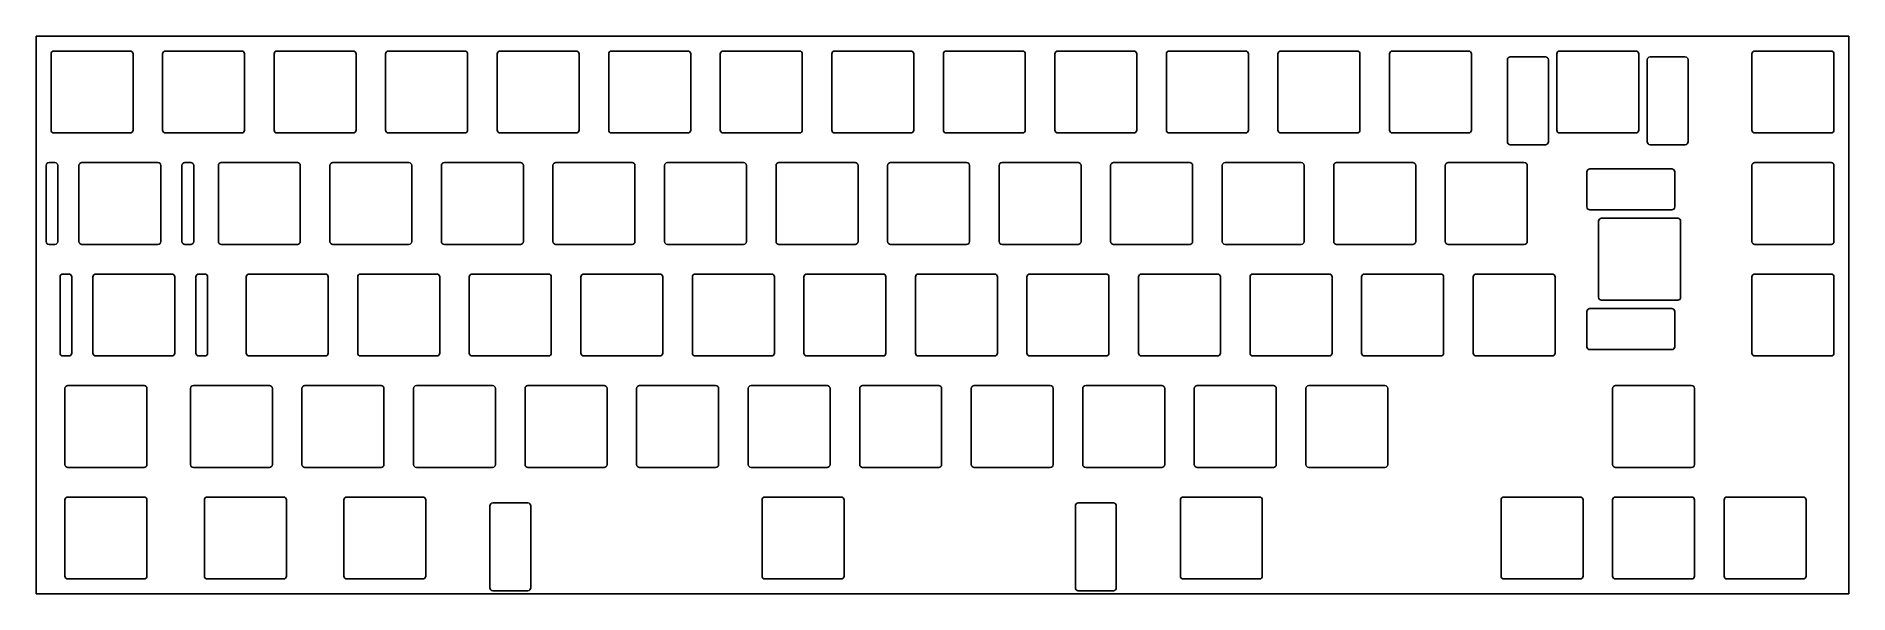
# Model space of a CAD drawing. Header units: millimetres. Extents: x 0 to 310, y -95 to 0.
import ezdxf

# ---------------------------------------------------------------- set-up
doc = ezdxf.new("R2010")
doc.units = ezdxf.units.MM

msp = doc.modelspace()

# ---------------------------------------------------------------- linework, layer by layer
for p, q in [((0, 0), (309.5625, 0)), ((0, 0), (0, -95.25)), ((309.5625, 0), (309.5625, -95.25)), ((2.525, -3.025), (2.525, -16.025)), ((3.025, -2.525), (16.025, -2.525)), ((16.525, -3.025), (16.525, -16.025)), ((21.575, -3.025), (21.575, -16.025)), ((22.075, -2.525), (35.075, -2.525)), ((35.575, -3.025), (35.575, -16.025)), ((40.625, -3.025), (40.625, -16.025)), ((41.125, -2.525), (54.125, -2.525)), ((54.625, -3.025), (54.625, -16.025)), ((59.675, -3.025), (59.675, -16.025)), ((60.175, -2.525), (73.175, -2.525)), ((73.675, -3.025), (73.675, -16.025)), ((78.725, -3.025), (78.725, -16.025)), ((79.225, -2.525), (92.225, -2.525)), ((92.725, -3.025), (92.725, -16.025)), ((97.775, -3.025), (97.775, -16.025)), ((98.275, -2.525), (111.275, -2.525)), ((111.775, -3.025), (111.775, -16.025)), ((116.825, -3.025), (116.825, -16.025)), ((117.325, -2.525), (130.325, -2.525)), ((130.825, -3.025), (130.825, -16.025)), ((135.875, -3.025), (135.875, -16.025)), ((136.375, -2.525), (149.375, -2.525)), ((149.875, -3.025), (149.875, -16.025)), ((154.925, -3.025), (154.925, -16.025)), ((155.425, -2.525), (168.425, -2.525)), ((168.925, -3.025), (168.925, -16.025)), ((173.975, -3.025), (173.975, -16.025)), ((174.475, -2.525), (187.475, -2.525)), ((187.975, -3.025), (187.975, -16.025)), ((193.025, -3.025), (193.025, -16.025)), ((193.525, -2.525), (206.525, -2.525)), ((207.025, -3.025), (207.025, -16.025)), ((212.075, -3.025), (212.075, -16.025)), ((212.575, -2.525), (225.575, -2.525)), ((226.075, -3.025), (226.075, -16.025)), ((231.125, -3.025), (231.125, -16.025)), ((231.625, -2.525), (244.625, -2.525)), ((245.125, -3.025), (245.125, -16.025)), ((259.7, -3.025), (259.7, -16.025)), ((260.2, -2.525), (273.2, -2.525)), ((273.7, -3.025), (273.7, -16.025)), ((293.0375, -3.025), (293.0375, -16.025)), ((293.5375, -2.525), (306.5375, -2.525)), ((307.0375, -3.025), (307.0375, -16.025)), ((251.262, -4.025), (251.262, -18.025)), ((251.762, -3.525), (257.762, -3.525)), ((258.262, -4.025), (258.262, -18.025)), ((275.138, -4.025), (275.138, -18.025)), ((275.638, -3.525), (281.638, -3.525)), ((282.138, -4.025), (282.138, -18.025)), ((3.025, -16.525), (16.025, -16.525)), ((22.075, -16.525), (35.075, -16.525)), ((41.125, -16.525), (54.125, -16.525)), ((60.175, -16.525), (73.175, -16.525)), ((79.225, -16.525), (92.225, -16.525)), ((98.275, -16.525), (111.275, -16.525)), ((117.325, -16.525), (130.325, -16.525)), ((136.375, -16.525), (149.375, -16.525)), ((155.425, -16.525), (168.425, -16.525)), ((174.475, -16.525), (187.475, -16.525)), ((193.525, -16.525), (206.525, -16.525)), ((212.575, -16.525), (225.575, -16.525)), ((231.625, -16.525), (244.625, -16.525)), ((251.762, -18.525), (257.762, -18.525)), ((260.2, -16.525), (273.2, -16.525)), ((275.638, -18.525), (281.638, -18.525)), ((293.5375, -16.525), (306.5375, -16.525)), ((2.1875, -21.575), (3.1875, -21.575)), ((7.7875, -21.575), (20.7875, -21.575)), ((25.3875, -21.575), (26.3875, -21.575)), ((31.6, -21.575), (44.6, -21.575)), ((50.65, -21.575), (63.65, -21.575)), ((69.7, -21.575), (82.7, -21.575)), ((88.75, -21.575), (101.75, -21.575)), ((107.8, -21.575), (120.8, -21.575)), ((126.85, -21.575), (139.85, -21.575)), ((145.9, -21.575), (158.9, -21.575)), ((164.95, -21.575), (177.95, -21.575)), ((184, -21.575), (197, -21.575)), ((203.05, -21.575), (216.05, -21.575)), ((222.1, -21.575), (235.1, -21.575)), ((241.15, -21.575), (254.15, -21.575)), ((293.5375, -21.575), (306.5375, -21.575)), ((1.6875, -22.075), (1.6875, -35.075)), ((3.6875, -22.075), (3.6875, -35.075)), ((7.2875, -22.075), (7.2875, -35.075)), ((21.2875, -22.075), (21.2875, -35.075)), ((24.8875, -22.075), (24.8875, -35.075)), ((26.8875, -22.075), (26.8875, -35.075)), ((31.1, -22.075), (31.1, -35.075)), ((45.1, -22.075), (45.1, -35.075)), ((50.15, -22.075), (50.15, -35.075)), ((64.15, -22.075), (64.15, -35.075)), ((69.2, -22.075), (69.2, -35.075)), ((83.2, -22.075), (83.2, -35.075)), ((88.25, -22.075), (88.25, -35.075)), ((102.25, -22.075), (102.25, -35.075)), ((107.3, -22.075), (107.3, -35.075)), ((121.3, -22.075), (121.3, -35.075)), ((126.35, -22.075), (126.35, -35.075)), ((140.35, -22.075), (140.35, -35.075)), ((145.4, -22.075), (145.4, -35.075)), ((159.4, -22.075), (159.4, -35.075)), ((164.45, -22.075), (164.45, -35.075)), ((178.45, -22.075), (178.45, -35.075)), ((183.5, -22.075), (183.5, -35.075)), ((197.5, -22.075), (197.5, -35.075)), ((202.55, -22.075), (202.55, -35.075)), ((216.55, -22.075), (216.55, -35.075)), ((221.6, -22.075), (221.6, -35.075)), ((235.6, -22.075), (235.6, -35.075)), ((240.65, -22.075), (240.65, -35.075)), ((254.65, -22.075), (254.65, -35.075)), ((264.84375, -23.162), (264.84375, -29.162)), ((279.34375, -22.662), (265.34375, -22.662)), ((279.84375, -23.162), (279.84375, -29.162)), ((293.0375, -22.075), (293.0375, -35.075)), ((307.0375, -22.075), (307.0375, -35.075)), ((279.34375, -29.662), (265.34375, -29.662)), ((266.84375, -31.6), (266.84375, -44.6)), ((280.34375, -31.1), (267.34375, -31.1)), ((280.84375, -31.6), (280.84375, -44.6)), ((2.1875, -35.575), (3.1875, -35.575)), ((7.7875, -35.575), (20.7875, -35.575)), ((25.3875, -35.575), (26.3875, -35.575)), ((31.6, -35.575), (44.6, -35.575)), ((50.65, -35.575), (63.65, -35.575)), ((69.7, -35.575), (82.7, -35.575)), ((88.75, -35.575), (101.75, -35.575)), ((107.8, -35.575), (120.8, -35.575)), ((126.85, -35.575), (139.85, -35.575)), ((145.9, -35.575), (158.9, -35.575)), ((164.95, -35.575), (177.95, -35.575)), ((184, -35.575), (197, -35.575)), ((203.05, -35.575), (216.05, -35.575)), ((222.1, -35.575), (235.1, -35.575)), ((241.15, -35.575), (254.15, -35.575)), ((293.5375, -35.575), (306.5375, -35.575)), ((4.06875, -41.125), (4.06875, -54.125)), ((4.56875, -40.625), (5.56875, -40.625)), ((6.06875, -41.125), (6.06875, -54.125)), ((9.66875, -41.125), (9.66875, -54.125)), ((10.16875, -40.625), (23.16875, -40.625)), ((23.66875, -41.125), (23.66875, -54.125)), ((27.26875, -41.125), (27.26875, -54.125)), ((27.76875, -40.625), (28.76875, -40.625)), ((29.26875, -41.125), (29.26875, -54.125)), ((35.8625, -41.125), (35.8625, -54.125)), ((36.3625, -40.625), (49.3625, -40.625)), ((49.8625, -41.125), (49.8625, -54.125)), ((54.9125, -41.125), (54.9125, -54.125)), ((55.4125, -40.625), (68.4125, -40.625)), ((68.9125, -41.125), (68.9125, -54.125)), ((73.9625, -41.125), (73.9625, -54.125)), ((74.4625, -40.625), (87.4625, -40.625)), ((87.9625, -41.125), (87.9625, -54.125)), ((93.0125, -41.125), (93.0125, -54.125)), ((93.5125, -40.625), (106.5125, -40.625)), ((107.0125, -41.125), (107.0125, -54.125)), ((112.0625, -41.125), (112.0625, -54.125)), ((112.5625, -40.625), (125.5625, -40.625)), ((126.0625, -41.125), (126.0625, -54.125)), ((131.1125, -41.125), (131.1125, -54.125)), ((131.6125, -40.625), (144.6125, -40.625)), ((145.1125, -41.125), (145.1125, -54.125)), ((150.1625, -41.125), (150.1625, -54.125)), ((150.6625, -40.625), (163.6625, -40.625)), ((164.1625, -41.125), (164.1625, -54.125)), ((169.2125, -41.125), (169.2125, -54.125)), ((169.7125, -40.625), (182.7125, -40.625)), ((183.2125, -41.125), (183.2125, -54.125)), ((188.2625, -41.125), (188.2625, -54.125)), ((188.7625, -40.625), (201.7625, -40.625)), ((202.2625, -41.125), (202.2625, -54.125)), ((207.3125, -41.125), (207.3125, -54.125)), ((207.8125, -40.625), (220.8125, -40.625)), ((221.3125, -41.125), (221.3125, -54.125)), ((226.3625, -41.125), (226.3625, -54.125)), ((226.8625, -40.625), (239.8625, -40.625)), ((240.3625, -41.125), (240.3625, -54.125)), ((245.4125, -41.125), (245.4125, -54.125)), ((245.9125, -40.625), (258.9125, -40.625)), ((259.4125, -41.125), (259.4125, -54.125)), ((293.0375, -41.125), (293.0375, -54.125)), ((293.5375, -40.625), (306.5375, -40.625)), ((307.0375, -41.125), (307.0375, -54.125)), ((280.34375, -45.1), (267.34375, -45.1)), ((264.84375, -47.038), (264.84375, -53.038)), ((279.34375, -46.538), (265.34375, -46.538)), ((279.84375, -47.038), (279.84375, -53.038)), ((4.56875, -54.625), (5.56875, -54.625)), ((10.16875, -54.625), (23.16875, -54.625)), ((27.76875, -54.625), (28.76875, -54.625)), ((36.3625, -54.625), (49.3625, -54.625)), ((55.4125, -54.625), (68.4125, -54.625)), ((74.4625, -54.625), (87.4625, -54.625)), ((93.5125, -54.625), (106.5125, -54.625)), ((112.5625, -54.625), (125.5625, -54.625)), ((131.6125, -54.625), (144.6125, -54.625)), ((150.6625, -54.625), (163.6625, -54.625)), ((169.7125, -54.625), (182.7125, -54.625)), ((188.7625, -54.625), (201.7625, -54.625)), ((207.8125, -54.625), (220.8125, -54.625)), ((226.8625, -54.625), (239.8625, -54.625)), ((245.9125, -54.625), (258.9125, -54.625)), ((279.34375, -53.538), (265.34375, -53.538)), ((293.5375, -54.625), (306.5375, -54.625)), ((4.90625, -60.175), (4.90625, -73.175)), ((5.40625, -59.675), (18.40625, -59.675)), ((18.90625, -60.175), (18.90625, -73.175)), ((26.3375, -60.175), (26.3375, -73.175)), ((26.8375, -59.675), (39.8375, -59.675)), ((40.3375, -60.175), (40.3375, -73.175)), ((45.3875, -60.175), (45.3875, -73.175)), ((45.8875, -59.675), (58.8875, -59.675)), ((59.3875, -60.175), (59.3875, -73.175)), ((64.4375, -60.175), (64.4375, -73.175)), ((64.9375, -59.675), (77.9375, -59.675)), ((78.4375, -60.175), (78.4375, -73.175)), ((83.4875, -60.175), (83.4875, -73.175)), ((83.9875, -59.675), (96.9875, -59.675)), ((97.4875, -60.175), (97.4875, -73.175)), ((102.5375, -60.175), (102.5375, -73.175)), ((103.0375, -59.675), (116.0375, -59.675)), ((116.5375, -60.175), (116.5375, -73.175)), ((121.5875, -60.175), (121.5875, -73.175)), ((122.0875, -59.675), (135.0875, -59.675)), ((135.5875, -60.175), (135.5875, -73.175)), ((140.6375, -60.175), (140.6375, -73.175)), ((141.1375, -59.675), (154.1375, -59.675)), ((154.6375, -60.175), (154.6375, -73.175)), ((159.6875, -60.175), (159.6875, -73.175)), ((160.1875, -59.675), (173.1875, -59.675)), ((173.6875, -60.175), (173.6875, -73.175)), ((178.7375, -60.175), (178.7375, -73.175)), ((179.2375, -59.675), (192.2375, -59.675)), ((192.7375, -60.175), (192.7375, -73.175)), ((197.7875, -60.175), (197.7875, -73.175)), ((198.2875, -59.675), (211.2875, -59.675)), ((211.7875, -60.175), (211.7875, -73.175)), ((216.8375, -60.175), (216.8375, -73.175)), ((217.3375, -59.675), (230.3375, -59.675)), ((230.8375, -60.175), (230.8375, -73.175)), ((269.225, -60.175), (269.225, -73.175)), ((269.725, -59.675), (282.725, -59.675)), ((283.225, -60.175), (283.225, -73.175)), ((5.40625, -73.675), (18.40625, -73.675)), ((26.8375, -73.675), (39.8375, -73.675)), ((45.8875, -73.675), (58.8875, -73.675)), ((64.9375, -73.675), (77.9375, -73.675)), ((83.9875, -73.675), (96.9875, -73.675)), ((103.0375, -73.675), (116.0375, -73.675)), ((122.0875, -73.675), (135.0875, -73.675)), ((141.1375, -73.675), (154.1375, -73.675)), ((160.1875, -73.675), (173.1875, -73.675)), ((179.2375, -73.675), (192.2375, -73.675)), ((198.2875, -73.675), (211.2875, -73.675)), ((217.3375, -73.675), (230.3375, -73.675)), ((269.725, -73.675), (282.725, -73.675)), ((4.90625, -79.225), (4.90625, -92.225)), ((5.40625, -78.725), (18.40625, -78.725)), ((18.90625, -79.225), (18.90625, -92.225)), ((28.71875, -79.225), (28.71875, -92.225)), ((29.21875, -78.725), (42.21875, -78.725)), ((42.71875, -79.225), (42.71875, -92.225)), ((52.53125, -79.225), (52.53125, -92.225)), ((53.03125, -78.725), (66.03125, -78.725)), ((66.53125, -79.225), (66.53125, -92.225)), ((77.46875, -80.225), (77.46875, -94.225)), ((77.96875, -79.725), (83.96875, -79.725)), ((84.46875, -80.225), (84.46875, -94.225)), ((123.96875, -79.225), (123.96875, -92.225)), ((124.46875, -78.725), (137.46875, -78.725)), ((137.96875, -79.225), (137.96875, -92.225)), ((177.46875, -80.225), (177.46875, -94.225)), ((177.96875, -79.725), (183.96875, -79.725)), ((184.46875, -80.225), (184.46875, -94.225)), ((195.40625, -79.225), (195.40625, -92.225)), ((195.90625, -78.725), (208.90625, -78.725)), ((209.40625, -79.225), (209.40625, -92.225)), ((250.175, -79.225), (250.175, -92.225)), ((250.675, -78.725), (263.675, -78.725)), ((264.175, -79.225), (264.175, -92.225)), ((269.225, -79.225), (269.225, -92.225)), ((269.725, -78.725), (282.725, -78.725)), ((283.225, -79.225), (283.225, -92.225)), ((288.275, -79.225), (288.275, -92.225)), ((288.775, -78.725), (301.775, -78.725)), ((302.275, -79.225), (302.275, -92.225)), ((5.40625, -92.725), (18.40625, -92.725)), ((29.21875, -92.725), (42.21875, -92.725)), ((53.03125, -92.725), (66.03125, -92.725)), ((124.46875, -92.725), (137.46875, -92.725)), ((195.90625, -92.725), (208.90625, -92.725)), ((250.675, -92.725), (263.675, -92.725)), ((269.725, -92.725), (282.725, -92.725)), ((288.775, -92.725), (301.775, -92.725)), ((0, -95.25), (309.5625, -95.25)), ((77.96875, -94.725), (83.96875, -94.725)), ((177.96875, -94.725), (183.96875, -94.725))]:
    msp.add_line(p, q)
for centre, start, end in [((3.025, -3.025), 90, 180), ((16.025, -3.025), 0, 90), ((22.075, -3.025), 90, 180), ((35.075, -3.025), 0, 90), ((41.125, -3.025), 90, 180), ((54.125, -3.025), 0, 90), ((60.175, -3.025), 90, 180), ((73.175, -3.025), 0, 90), ((79.225, -3.025), 90, 180), ((92.225, -3.025), 0, 90), ((98.275, -3.025), 90, 180), ((111.275, -3.025), 0, 90), ((117.325, -3.025), 90, 180), ((130.325, -3.025), 0, 90), ((136.375, -3.025), 90, 180), ((149.375, -3.025), 0, 90), ((155.425, -3.025), 90, 180), ((168.425, -3.025), 0, 90), ((174.475, -3.025), 90, 180), ((187.475, -3.025), 0, 90), ((193.525, -3.025), 90, 180), ((206.525, -3.025), 0, 90), ((212.575, -3.025), 90, 180), ((225.575, -3.025), 0, 90), ((231.625, -3.025), 90, 180), ((244.625, -3.025), 0, 90), ((260.2, -3.025), 90, 180), ((273.2, -3.025), 0, 90), ((293.5375, -3.025), 90, 180), ((306.5375, -3.025), 0, 90), ((251.762, -4.025), 90, 180), ((257.762, -4.025), 0, 90), ((275.638, -4.025), 90, 180), ((281.638, -4.025), 0, 90), ((3.025, -16.025), 180, 270), ((16.025, -16.025), 270, 360), ((22.075, -16.025), 180, 270), ((35.075, -16.025), 270, 360), ((41.125, -16.025), 180, 270), ((54.125, -16.025), 270, 360), ((60.175, -16.025), 180, 270), ((73.175, -16.025), 270, 360), ((79.225, -16.025), 180, 270), ((92.225, -16.025), 270, 360), ((98.275, -16.025), 180, 270), ((111.275, -16.025), 270, 360), ((117.325, -16.025), 180, 270), ((130.325, -16.025), 270, 360), ((136.375, -16.025), 180, 270), ((149.375, -16.025), 270, 360), ((155.425, -16.025), 180, 270), ((168.425, -16.025), 270, 360), ((174.475, -16.025), 180, 270), ((187.475, -16.025), 270, 360), ((193.525, -16.025), 180, 270), ((206.525, -16.025), 270, 360), ((212.575, -16.025), 180, 270), ((225.575, -16.025), 270, 360), ((231.625, -16.025), 180, 270), ((244.625, -16.025), 270, 360), ((251.762, -18.025), 180, 270), ((257.762, -18.025), 270, 360), ((260.2, -16.025), 180, 270), ((273.2, -16.025), 270, 360), ((275.638, -18.025), 180, 270), ((281.638, -18.025), 270, 360), ((293.5375, -16.025), 180, 270), ((306.5375, -16.025), 270, 360), ((2.1875, -22.075), 90, 180), ((3.1875, -22.075), 0, 90), ((7.7875, -22.075), 90, 180), ((20.7875, -22.075), 0, 90), ((25.3875, -22.075), 90, 180), ((26.3875, -22.075), 0, 90), ((31.6, -22.075), 90, 180), ((44.6, -22.075), 0, 90), ((50.65, -22.075), 90, 180), ((63.65, -22.075), 0, 90), ((69.7, -22.075), 90, 180), ((82.7, -22.075), 0, 90), ((88.75, -22.075), 90, 180), ((101.75, -22.075), 0, 90), ((107.8, -22.075), 90, 180), ((120.8, -22.075), 0, 90), ((126.85, -22.075), 90, 180), ((139.85, -22.075), 0, 90), ((145.9, -22.075), 90, 180), ((158.9, -22.075), 0, 90), ((164.95, -22.075), 90, 180), ((177.95, -22.075), 0, 90), ((184, -22.075), 90, 180), ((197, -22.075), 0, 90), ((203.05, -22.075), 90, 180), ((216.05, -22.075), 0, 90), ((222.1, -22.075), 90, 180), ((235.1, -22.075), 0, 90), ((241.15, -22.075), 90, 180), ((254.15, -22.075), 0, 90), ((293.5375, -22.075), 90, 180), ((306.5375, -22.075), 0, 90), ((265.34375, -23.162), 90, 180), ((279.34375, -23.162), 0, 90), ((265.34375, -29.162), 180, 270), ((279.34375, -29.162), -90, 0), ((267.34375, -31.6), 90, 180), ((280.34375, -31.6), 0, 90), ((2.1875, -35.075), 180, 270), ((3.1875, -35.075), 270, 360), ((7.7875, -35.075), 180, 270), ((20.7875, -35.075), 270, 360), ((25.3875, -35.075), 180, 270), ((26.3875, -35.075), 270, 360), ((31.6, -35.075), 180, 270), ((44.6, -35.075), 270, 360), ((50.65, -35.075), 180, 270), ((63.65, -35.075), 270, 360), ((69.7, -35.075), 180, 270), ((82.7, -35.075), 270, 360), ((88.75, -35.075), 180, 270), ((101.75, -35.075), 270, 360), ((107.8, -35.075), 180, 270), ((120.8, -35.075), 270, 360), ((126.85, -35.075), 180, 270), ((139.85, -35.075), 270, 360), ((145.9, -35.075), 180, 270), ((158.9, -35.075), 270, 360), ((164.95, -35.075), 180, 270), ((177.95, -35.075), 270, 360), ((184, -35.075), 180, 270), ((197, -35.075), 270, 360), ((203.05, -35.075), 180, 270), ((216.05, -35.075), 270, 360), ((222.1, -35.075), 180, 270), ((235.1, -35.075), 270, 360), ((241.15, -35.075), 180, 270), ((254.15, -35.075), 270, 360), ((293.5375, -35.075), 180, 270), ((306.5375, -35.075), 270, 360), ((4.56875, -41.125), 90, 180), ((5.56875, -41.125), 0, 90), ((10.16875, -41.125), 90, 180), ((23.16875, -41.125), 0, 90), ((27.76875, -41.125), 90, 180), ((28.76875, -41.125), 0, 90), ((36.3625, -41.125), 90, 180), ((49.3625, -41.125), 0, 90), ((55.4125, -41.125), 90, 180), ((68.4125, -41.125), 0, 90), ((74.4625, -41.125), 90, 180), ((87.4625, -41.125), 0, 90), ((93.5125, -41.125), 90, 180), ((106.5125, -41.125), 0, 90), ((112.5625, -41.125), 90, 180), ((125.5625, -41.125), 0, 90), ((131.6125, -41.125), 90, 180), ((144.6125, -41.125), 0, 90), ((150.6625, -41.125), 90, 180), ((163.6625, -41.125), 0, 90), ((169.7125, -41.125), 90, 180), ((182.7125, -41.125), 0, 90), ((188.7625, -41.125), 90, 180), ((201.7625, -41.125), 0, 90), ((207.8125, -41.125), 90, 180), ((220.8125, -41.125), 0, 90), ((226.8625, -41.125), 90, 180), ((239.8625, -41.125), 0, 90), ((245.9125, -41.125), 90, 180), ((258.9125, -41.125), 0, 90), ((293.5375, -41.125), 90, 180), ((306.5375, -41.125), 0, 90), ((267.34375, -44.6), 180, 270), ((280.34375, -44.6), -90, 0), ((265.34375, -47.038), 90, 180), ((279.34375, -47.038), 0, 90), ((4.56875, -54.125), 180, 270), ((5.56875, -54.125), 270, 360), ((10.16875, -54.125), 180, 270), ((23.16875, -54.125), 270, 360), ((27.76875, -54.125), 180, 270), ((28.76875, -54.125), 270, 360), ((36.3625, -54.125), 180, 270), ((49.3625, -54.125), 270, 360), ((55.4125, -54.125), 180, 270), ((68.4125, -54.125), 270, 360), ((74.4625, -54.125), 180, 270), ((87.4625, -54.125), 270, 360), ((93.5125, -54.125), 180, 270), ((106.5125, -54.125), 270, 360), ((112.5625, -54.125), 180, 270), ((125.5625, -54.125), 270, 360), ((131.6125, -54.125), 180, 270), ((144.6125, -54.125), 270, 360), ((150.6625, -54.125), 180, 270), ((163.6625, -54.125), 270, 360), ((169.7125, -54.125), 180, 270), ((182.7125, -54.125), 270, 360), ((188.7625, -54.125), 180, 270), ((201.7625, -54.125), 270, 360), ((207.8125, -54.125), 180, 270), ((220.8125, -54.125), 270, 360), ((226.8625, -54.125), 180, 270), ((239.8625, -54.125), 270, 360), ((245.9125, -54.125), 180, 270), ((258.9125, -54.125), 270, 360), ((265.34375, -53.038), 180, 270), ((279.34375, -53.038), -90, 0), ((293.5375, -54.125), 180, 270), ((306.5375, -54.125), 270, 360), ((5.40625, -60.175), 90, 180), ((18.40625, -60.175), 0, 90), ((26.8375, -60.175), 90, 180), ((39.8375, -60.175), 0, 90), ((45.8875, -60.175), 90, 180), ((58.8875, -60.175), 0, 90), ((64.9375, -60.175), 90, 180), ((77.9375, -60.175), 0, 90), ((83.9875, -60.175), 90, 180), ((96.9875, -60.175), 0, 90), ((103.0375, -60.175), 90, 180), ((116.0375, -60.175), 0, 90), ((122.0875, -60.175), 90, 180), ((135.0875, -60.175), 0, 90), ((141.1375, -60.175), 90, 180), ((154.1375, -60.175), 0, 90), ((160.1875, -60.175), 90, 180), ((173.1875, -60.175), 0, 90), ((179.2375, -60.175), 90, 180), ((192.2375, -60.175), 0, 90), ((198.2875, -60.175), 90, 180), ((211.2875, -60.175), 0, 90), ((217.3375, -60.175), 90, 180), ((230.3375, -60.175), 0, 90), ((269.725, -60.175), 90, 180), ((282.725, -60.175), 0, 90), ((5.40625, -73.175), 180, 270), ((18.40625, -73.175), 270, 360), ((26.8375, -73.175), 180, 270), ((39.8375, -73.175), 270, 360), ((45.8875, -73.175), 180, 270), ((58.8875, -73.175), 270, 360), ((64.9375, -73.175), 180, 270), ((77.9375, -73.175), 270, 360), ((83.9875, -73.175), 180, 270), ((96.9875, -73.175), 270, 360), ((103.0375, -73.175), 180, 270), ((116.0375, -73.175), 270, 360), ((122.0875, -73.175), 180, 270), ((135.0875, -73.175), 270, 360), ((141.1375, -73.175), 180, 270), ((154.1375, -73.175), 270, 360), ((160.1875, -73.175), 180, 270), ((173.1875, -73.175), 270, 360), ((179.2375, -73.175), 180, 270), ((192.2375, -73.175), 270, 360), ((198.2875, -73.175), 180, 270), ((211.2875, -73.175), 270, 360), ((217.3375, -73.175), 180, 270), ((230.3375, -73.175), 270, 360), ((269.725, -73.175), 180, 270), ((282.725, -73.175), 270, 360), ((5.40625, -79.225), 90, 180), ((18.40625, -79.225), 0, 90), ((29.21875, -79.225), 90, 180), ((42.21875, -79.225), 0, 90), ((53.03125, -79.225), 90, 180), ((66.03125, -79.225), 0, 90), ((77.96875, -80.225), 90, 180), ((83.96875, -80.225), 0, 90), ((124.46875, -79.225), 90, 180), ((137.46875, -79.225), 0, 90), ((177.96875, -80.225), 90, 180), ((183.96875, -80.225), 0, 90), ((195.90625, -79.225), 90, 180), ((208.90625, -79.225), 0, 90), ((250.675, -79.225), 90, 180), ((263.675, -79.225), 0, 90), ((269.725, -79.225), 90, 180), ((282.725, -79.225), 0, 90), ((288.775, -79.225), 90, 180), ((301.775, -79.225), 0, 90), ((5.40625, -92.225), 180, 270), ((18.40625, -92.225), 270, 360), ((29.21875, -92.225), 180, 270), ((42.21875, -92.225), 270, 360), ((53.03125, -92.225), 180, 270), ((66.03125, -92.225), 270, 360), ((124.46875, -92.225), 180, 270), ((137.46875, -92.225), 270, 360), ((195.90625, -92.225), 180, 270), ((208.90625, -92.225), 270, 360), ((250.675, -92.225), 180, 270), ((263.675, -92.225), 270, 360), ((269.725, -92.225), 180, 270), ((282.725, -92.225), 270, 360), ((288.775, -92.225), 180, 270), ((301.775, -92.225), 270, 360), ((77.96875, -94.225), 180, 270), ((83.96875, -94.225), 270, 360), ((177.96875, -94.225), 180, 270), ((183.96875, -94.225), 270, 360)]:
    msp.add_arc(centre, 0.5, start, end)

doc.saveas('drawing.dxf')
